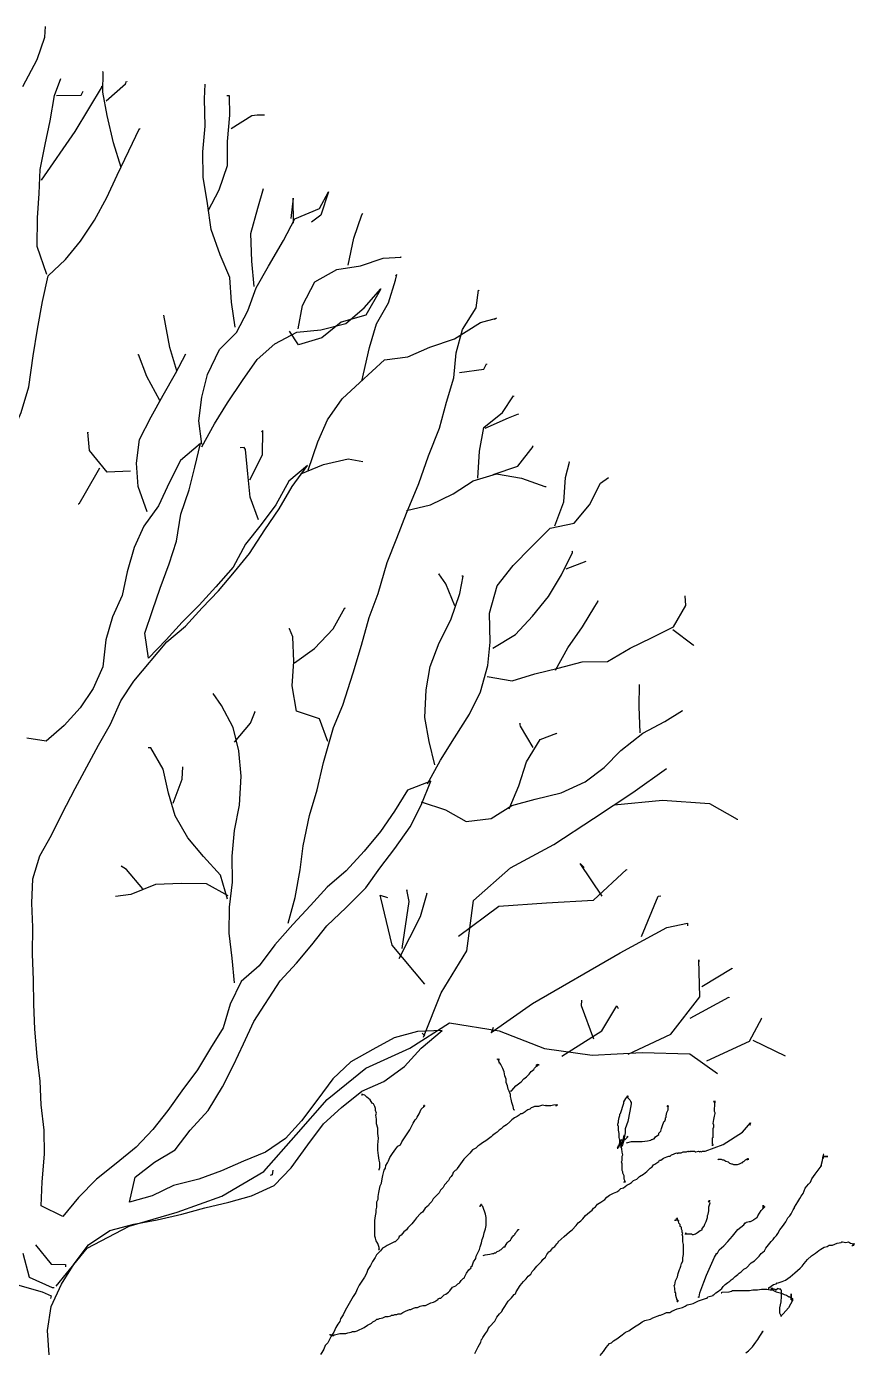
# Model space of a CAD drawing. Header units: millimetres. Extents: x -10794 to 121495, y 177957 to 264658.
# Drawn here: x 75243 to 78072, y 250568 to 255097 of the extents above; entities that cross this region are included whole.
import ezdxf

# ---------------------------------------------------------------- set-up
doc = ezdxf.new("R2010")
doc.units = ezdxf.units.MM

# ---------------------------------------------------------------- blocks, each defined once
blk = doc.blocks.new('A$C2D7C54A7')
for points in [[(2595.8, 8014.8), (2645, 8107), (2671.4, 8183), (2673.2, 8219.6)], [(2870, 8064.2), (2867.6, 8066.5)], [(2931.6, 7737.6), (2905.2, 7821.9), (2883.4, 7915.5), (2868.6, 7995.5), (2870, 8064.2)], [(2677.6, 7372.3), (2644.3, 7468.1), (2645.3, 7566.6), (2651.1, 7649.1), (2654.5, 7731.6), (2671.7, 7816.5), (2689, 7896.9), (2703.8, 7984.1), (2726, 8041.7)], [(2659.6, 7695), (2774.2, 7861.4), (2868.3, 8016.1), (2863.8, 8013.8)], [(2880.4, 7965.9), (2946.1, 8024), (2950.5, 8033.2)], [(2950.5, 8033.2), (2950.6, 8030.9)], [(3321.3, 7193.1), (3308.7, 7277.7), (3303, 7362.3), (3269.9, 7439.8), (3239, 7526.4), (3226.3, 7615.5), (3211.4, 7704.6), (3210.2, 7791.7), (3218.2, 7878.8), (3217, 7972.7), (3218.6, 8023.1)], [(2710.7, 7984.2), (2795.4, 7985.4), (2802.1, 7999.2)], [(3229, 7590.4), (3266.9, 7661.9), (3295.6, 7744.7), (3294.5, 7827.1), (3302.5, 7916.5), (3301.6, 7983)], [(3301.6, 7983), (3292.4, 7982.8)], [(3307.7, 7870.8), (3378.1, 7915.3), (3396.3, 7917.8)], [(3396.3, 7917.8), (3421.5, 7918.1)], [(2500.7, 6733.3), (2552.3, 6814.2), (2590, 6901.7), (2616.3, 6989.1), (2631, 7094.6), (2645.8, 7186.4), (2662.8, 7280.5), (2682.3, 7367.8), (2741.1, 7423.6), (2792.9, 7486.1), (2840.1, 7557.7), (2882.5, 7636.1), (2918.2, 7712.2), (2958.3, 7795.2), (2993.9, 7871.2), (2996.2, 7869)], [(3207.5, 6793.1), (3197.3, 6873.1), (3207.7, 6953.4), (3227.2, 7031.6), (3267.3, 7116.8), (3326.1, 7174.9), (3364, 7248.7), (3392.8, 7326.9), (3435.3, 7400.7), (3486.8, 7488.5), (3524.8, 7562.2), (3609, 7597.7), (3640.3, 7655.4)], [(3385.8, 7331.4), (3377.8, 7418.3), (3374.3, 7512.2), (3398.3, 7599.5), (3418, 7666.2)], [(3640.3, 7655.4), (3613.9, 7574.9), (3582.1, 7551.6)], [(3520.4, 7548.4), (3519.2, 7633.2), (3511, 7564.4)], [(3707.8, 7404.4), (3727.2, 7496.2), (3753.6, 7576.7), (3755.8, 7581.4)], [(3755.8, 7581.4), (3753.6, 7576.7)], [(3536.6, 7186.8), (3551.6, 7267.2), (3594, 7347.9), (3669, 7390.1), (3749, 7402.6), (3826.5, 7428.9), (3888.3, 7432)], [(3888.3, 7432), (3886, 7431.9)], [(3754.3, 7008.8), (3780.2, 7123.7), (3804.3, 7204.1), (3844.6, 7275.7), (3868.8, 7353.8), (3873.1, 7372.2)], [(3873.1, 7372.2), (3868.6, 7367.6)], [(3207.6, 6784), (3250.1, 6862.4), (3294.9, 6934), (3346.6, 7010.2), (3396, 7081.9), (3457.2, 7135.4), (3532.2, 7175.3), (3614.5, 7183.3), (3699, 7205), (3762.4, 7258.5), (3818.8, 7323.4), (3816.6, 7318.8)], [(3501.8, 5157.3), (3525.9, 5244.7), (3542.9, 5338.8), (3553.3, 5421.4), (3574.8, 5524.7), (3601.1, 5612.1), (3622.8, 5706.3), (3657.8, 5825.8), (3688.9, 5901.8), (3724, 6012.2), (3752.5, 6106.5), (3778.8, 6200.7), (3809.7, 6283.6), (3840.4, 6389.3), (3873.6, 6472.2), (3906.8, 6557.4), (3949, 6658.7), (3982.1, 6753.1), (4019.8, 6847.5), (4043.8, 6937.1), (4067.9, 7019.9), (4075.9, 7104.7), (4097.7, 7185.1), (4144.8, 7259.1), (4153.2, 7318.7)], [(3816.6, 7318.8), (3767.3, 7233.4), (3682.9, 7209.4), (3617.2, 7155.8), (3537.4, 7131.9), (3506.9, 7179.6)], [(4153.2, 7318.7), (4155.5, 7316.4)], [(3121.7, 7043.9), (3097.8, 7123.7), (3078, 7233.4)], [(3570.5, 6704.1), (3603.6, 6800.7), (3636.9, 6876.7), (3686.4, 6948.4), (3747.5, 7004.1), (3831.2, 7080.8), (3911.2, 7091), (3986.3, 7124.1), (4070.7, 7152.7), (4159.2, 7208.9), (4214, 7223.3)], [(4214, 7223.3), (4207.2, 7218.7)], [(3020.5, 6561.6), (2989.6, 6648.2), (2983.9, 6728.3), (2994.3, 6808.6), (3034.5, 6887), (3074.7, 6960.8), (3117.3, 7034.7), (3153, 7101.6)], [(3063.5, 6942.3), (3018.9, 7024.2), (2990.4, 7099.4), (2988.2, 7097.1)], [(4088.2, 7038.4), (4170.5, 7048.7), (4179.5, 7067.1)], [(4179.5, 7067.1), (4179.5, 7064.9)], [(4150.3, 6677.4), (4155.9, 6769.1), (4170.9, 6849.5), (4234.3, 6900.7), (4272.5, 6958.5)], [(4272.5, 6958.5), (4272.5, 6956.2)], [(4175.5, 6847.2), (4255.2, 6882.6), (4289.4, 6896.8)], [(4289.4, 6896.8), (4287.1, 6894.5)], [(3371.7, 6671.6), (3414.1, 6756.9), (3415.3, 6839.4), (3410.8, 6834.8)], [(2685.6, 3683), (2679.9, 3765.4), (2692.5, 3848), (2728.2, 3924.1), (2770.7, 3993.3), (2820.3, 4058.1), (2892.9, 4107.2), (2975.1, 4128.9), (3055, 4143.7), (3139.5, 4163.1), (3217.1, 4184.8), (3299.3, 4204.2), (3376.8, 4225.8), (3454.2, 4261.2), (3513, 4321.6), (3569.2, 4400.2), (3623.2, 4471.9), (3684.3, 4527.7), (3754.5, 4583.6), (3829.6, 4616.6), (3900, 4667.9), (3956.4, 4730.5), (4028.9, 4791), (3944.2, 4787.6), (3864.3, 4765.9), (3791.5, 4726), (3716.5, 4683.8), (3655.5, 4625.8), (3603.7, 4556.4), (3547.5, 4482.3), (3493.3, 4422.1), (3425.2, 4375.3), (3350.1, 4344.6), (3274.9, 4311.5), (3197.4, 4283), (3110.7, 4261.2), (3037.9, 4225.9), (2960.3, 4204.3), (2979.8, 4289.3), (3045.5, 4340.5), (3116, 4382.7), (3167.7, 4449.8), (3228.7, 4517), (3278, 4597.8), (3315.9, 4671.6), (3349.3, 4745.3), (3384.9, 4821.4), (3474.7, 4960), (3531.1, 5020.3), (3583, 5082.8), (3634.8, 5147.6), (3700.4, 5210.3), (3768.2, 5277.7), (3815.4, 5344.7), (3867.1, 5411.8), (3918.8, 5485.8), (3956.8, 5559.6), (3990, 5642.4), (3910.3, 5611.6), (3865.4, 5540), (3818.3, 5470.7), (3761.9, 5403.5), (3701, 5336.3), (3635.3, 5280.5), (3578.9, 5217.9), (3517.9, 5152.9), (3457, 5083.4), (3403, 5011.7), (3341.9, 4958.2), (3304, 4879.9), (3279.9, 4799.4), (3237.3, 4730.1), (3192.5, 4656.2), (3138.5, 4584.5), (3091.3, 4517.5), (3039.4, 4452.7), (2983, 4392.4), (2915, 4336.5), (2847, 4282.9), (2786, 4220.3), (2731.9, 4155.4), (2658.2, 4191.1), (2661.7, 4273.6), (2669.6, 4367.6), (2668.5, 4450), (2658.2, 4536.9), (2654.8, 4617), (2644.5, 4701.6), (2636.4, 4795.4), (2633, 4880.1), (2631.9, 4962.5), (2628.4, 5051.8), (2629.5, 5143.4), (2626.1, 5225.8), (2629.6, 5308.3), (2653.7, 5386.5), (2694, 5458), (2729.6, 5531.8), (2774.3, 5617.1), (2854.8, 5764.7), (2895.1, 5836.3), (2930.6, 5916.9), (2975.5, 5983.9), (3088.3, 6118.2), (3151.7, 6171.7), (3208.1, 6234.3), (3264.6, 6292.3), (3318.7, 6357.2), (3370.5, 6419.7), (3422.1, 6500.6), (3471.5, 6572.2), (3516.3, 6648.4), (3568, 6720.1), (3504.6, 6666.5), (3459.9, 6585.8), (3410.4, 6518.7), (3356.3, 6451.6), (3313.9, 6373.2), (3255.2, 6306), (3198.8, 6243.4), (3140, 6185.3), (3085.9, 6125.1), (3024.9, 6062.4), (3012.3, 6147), (3038.7, 6225.2), (3065.2, 6301.1), (3096.2, 6384), (3120.3, 6462.2), (3135.1, 6554), (3163.8, 6636.8), (3183.4, 6714.9), (3202.9, 6795.3), (3135, 6737.2), (3097, 6663.4), (3059.2, 6582.7), (3009.7, 6513.4), (2976.3, 6439.6), (2952.2, 6356.9), (2935, 6276.5), (2901.6, 6202.8), (2879.8, 6124.6), (2869.5, 6032.9), (2836.2, 5959.1), (2791.3, 5892.1), (2737.1, 5831.9), (2676, 5778.4), (2609.4, 5788.9)], [(2817.6, 6833.7), (2817.7, 6831.4)], [(2963.7, 6700.6), (2883.6, 6697.2), (2823, 6772), (2817.6, 6833.7)], [(3351.9, 6781.3), (3338.2, 6781.1)], [(3401, 6534.6), (3372.5, 6612.1), (3364.6, 6692.2), (3356.6, 6774.5), (3351.9, 6781.3)], [(4202.8, 6689.6), (4287.2, 6718.2), (4338.9, 6785.3), (4336.6, 6785.3)], [(2858.2, 6710.6), (2809, 6625.2), (2786.6, 6588.3)], [(3545.5, 6692.3), (3623, 6723.1), (3707.4, 6742.5), (3757.9, 6734)], [(4413.5, 6513.8), (4444.5, 6596.6), (4450.3, 6679.1), (4463.3, 6732)], [(4463.3, 6732), (4461, 6732)], [(3906.7, 6566.5), (3988.9, 6586), (4066.3, 6623.6), (4134.4, 6668.1), (4214.2, 6692), (4299.2, 6677.1), (4379.7, 6648.4), (4384.3, 6648.5)], [(3978.7, 5633.1), (4023.4, 5713.9), (4070.5, 5790.1), (4122.1, 5870.9), (4160, 5947), (4184, 6036.6), (4192.1, 6116.9), (4190.8, 6215.4), (4217, 6309.6), (4271.1, 6379), (4332.1, 6441.7), (4397.6, 6506.7), (4479.8, 6523.8), (4531.7, 6586.3), (4569.6, 6660.1), (4596.9, 6678.8)], [(2786.6, 6588.3), (2784.3, 6588.2)], [(4201.5, 6096.4), (4278.8, 6143.3), (4337.5, 6205.9), (4391.6, 6273), (4436.4, 6346.9), (4474.3, 6423), (4474.2, 6427.5)], [(4452.1, 6367.7), (4520.5, 6393.8)], [(4474.2, 6427.5), (4472, 6425.2)], [(4003, 5697.6), (3983.7, 5777.5), (3968.8, 5859.7), (3974.4, 5953.7), (3987.1, 6034), (4018.1, 6114.6), (4058.3, 6193), (4089.1, 6282.7), (4099.8, 6342.4)], [(4017.2, 6350.5), (4019.5, 6350.5)], [(4071.4, 6241.3), (4040.6, 6316.4), (4017.2, 6350.5)], [(4099.8, 6342.4), (4095.2, 6342.3)], [(4182.2, 6000), (4267.2, 5985.1), (4344.7, 6009), (4424.6, 6028.4), (4506.8, 6050.1), (4593.8, 6051.3), (4671, 6095.8), (4743.8, 6131.1), (4818.9, 6168.8), (4861.4, 6242.6), (4858.7, 6274.6)], [(4415.5, 6021.4), (4458, 6097.5), (4507.5, 6169.2), (4550, 6238.5), (4561.2, 6256.9)], [(4561.2, 6256.9), (4559, 6256.9)], [(3524.3, 6046.2), (3592.4, 6095.2), (3655.6, 6162.4), (3695.9, 6234)], [(3695.9, 6234), (3695.9, 6231.7)], [(3506.8, 6162.7), (3504.5, 6162.7)], [(3637.8, 5777.5), (3609.3, 5854.9), (3531.1, 5881.4), (3516.2, 5968.2), (3522, 6050.7), (3518.6, 6135.4), (3506.8, 6162.7)], [(4816.8, 6159.6), (4886.1, 6107.8)], [(4886.1, 6107.8), (4888.5, 6105.6)], [(3319, 4953.3), (3311, 5038), (3300.8, 5122.6), (3301.9, 5211.9), (3312.2, 5296.8), (3311, 5386.1), (3319, 5473.2), (3336.1, 5560.5), (3341.7, 5659), (3333.7, 5745.9), (3314.3, 5825.8), (3274.4, 5900.9), (3246.3, 5941.7)], [(4704.6, 5807.7), (4701.2, 5897), (4702.4, 5972.6)], [(3319.5, 5775.5), (3373.6, 5840.3), (3389.1, 5879.5)], [(3389.1, 5879.5), (3386.9, 5877.2)], [(3956.6, 5571), (4039.4, 5544.6), (4111, 5504.4), (4195.6, 5514.6), (4266, 5559.1), (4345.8, 5580.8), (4434.8, 5602.6), (4516.8, 5640.3), (4582.6, 5689.3), (4639, 5747.3), (4713.8, 5805.5), (4788.9, 5845.5), (4850.2, 5882.9)], [(4850.2, 5882.9), (4847.9, 5880.6)], [(4257, 5547.5), (4290.3, 5625.8), (4316.6, 5708.6), (4363.7, 5784.8), (4420.7, 5806.2)], [(4294.3, 5838.9), (4296.6, 5838.9)], [(4338.9, 5757), (4296.7, 5829.7), (4294.3, 5838.9)], [(4420.7, 5806.2), (4418.4, 5803.9)], [(3031.2, 5755.6), (3024.4, 5755.5)], [(3294.6, 5239.3), (3270.6, 5321.4), (3212.5, 5384.8), (3159, 5448.2), (3116.8, 5523.2), (3092.9, 5600.7), (3075.7, 5682.9), (3033.5, 5755.7), (3031.2, 5755.6)], [(3109.3, 5566.6), (3140.3, 5649.4), (3142, 5690.7)], [(3965, 4767.3), (4024.9, 4919.2), (4112.3, 5062.4), (4135.2, 5234.4), (4261.9, 5346.1), (4409.7, 5425.9), (4545.9, 5514.7), (4679.9, 5603.5), (4795.6, 5685.2)], [(4616.3, 5561.5), (4781, 5577.4), (4941.5, 5565.8), (5036.1, 5512.1)], [(5036.1, 5512.1), (5036.1, 5509.8)], [(2931.3, 5351.2), (2933.6, 5351.3)], [(3005.6, 5274.4), (2949.8, 5340), (2931.3, 5351.2)], [(4499.9, 5360.7), (4513.8, 5347.1)], [(4574.7, 5249.5), (4499.9, 5360.7)], [(4084.1, 5112.4), (4222.4, 5215), (4384.9, 5226.3), (4545.1, 5235.3), (4658.2, 5339.9)], [(4658.2, 5339.9), (4658.2, 5337.6)], [(3296.8, 5250.8), (3222.9, 5291), (3138.2, 5292.2), (3048.9, 5288.7), (2964.6, 5255.5), (2912.1, 5247.9)], [(3881.3, 5036.4), (3955, 5179.4), (3976.8, 5259.8)], [(3892.3, 5070.9), (3915.4, 5231.5), (3908, 5270.4)], [(3908, 5270.4), (3908, 5268.1)], [(3976.8, 5259.8), (3974.5, 5257.5)], [(3816.6, 5253.1), (3841.9, 5244.3)], [(3969.5, 4948.3), (3857.8, 5081.9), (3819, 5244), (3816.6, 5253.1)], [(4709.3, 5111.6), (4767, 5249.7)], [(4767, 5249.7), (4776.2, 5249.9)], [(4196.1, 4784.1), (4336.8, 4882.2), (4636.8, 5055.6), (4795.9, 5142.5), (4866.7, 5157.2)], [(4866.7, 5157.2), (4866.9, 5148)], [(4664.3, 4710.2), (4810, 4778.5), (4909, 4905.8), (4905.1, 5031.7)], [(4905.1, 5031.7), (4905.2, 5024.9)], [(4915.4, 4940.3), (5019.9, 5003.5)], [(5019.9, 5003.5), (5017.7, 5001.2)], [(4504.1, 4875.2), (4506.1, 4893.6)], [(4875.7, 4832.1), (5007.5, 4904.8)], [(5007.5, 4904.8), (5007.5, 4902.5)], [(4437.7, 4702.6), (4573.9, 4789.1), (4625.5, 4874.6)], [(4546.8, 4761.3), (4504.1, 4875.2)], [(4625.5, 4874.6), (4630.2, 4865.5)], [(2709.9, 3917), (2815.8, 4046.6), (2959.1, 4121.8), (3123.4, 4169.8), (3276.1, 4224.5), (3419.2, 4308.9), (3529.8, 4434), (3635.8, 4554.5), (3767.2, 4661.6), (3917.5, 4730), (4053.7, 4816.6), (4223.5, 4789), (4377.8, 4729.3), (4540.7, 4706.2), (4712.3, 4715.4), (4875, 4710.7), (4969.8, 4643.3)], [(4932.6, 4686.3), (5078.2, 4754.6), (5120.7, 4833.1)], [(5120.7, 4833.1), (5118.4, 4830.7)], [(3960.3, 4781), (3969.6, 4771.9)], [(4202.8, 4800.2), (4196.2, 4781.8)], [(5089.6, 4757.1), (5200.3, 4703.6)], [(4275.6, 4519.3), (4273.3, 4519.3), (4275.6, 4519.3), (4273.3, 4519.3), (4271, 4530.8), (4266.3, 4544.5), (4264, 4555.9), (4261.6, 4565.1), (4261.6, 4572), (4257, 4583.4), (4254.6, 4590.3), (4252.3, 4601.7), (4247.7, 4613.1), (4247.6, 4624.6), (4243, 4636), (4240.6, 4649.8), (4236, 4661.2), (4229, 4674.9), (4226.7, 4677.2), (4224.4, 4681.8), (4222.1, 4679.5), (4224.4, 4679.5), (4222.1, 4684.1), (4222.1, 4690.9), (4219.8, 4690.9), (4219.8, 4693.2), (4222.1, 4690.9), (4219.8, 4693.2), (4219.8, 4690.9), (4219.8, 4693.2), (4219.8, 4690.9), (4219.8, 4693.2), (4219.8, 4690.9), (4219.8, 4693.2), (4222.1, 4690.9), (4219.8, 4693.2), (4219.8, 4690.9), (4219.8, 4693.2), (4219.8, 4690.9), (4219.8, 4693.2), (4222.1, 4690.9), (4219.8, 4693.2), (4219.8, 4690.9), (4219.8, 4693.2), (4219.8, 4690.9), (4217.5, 4690.9), (4224.4, 4690.9), (4217.5, 4690.9), (4219.8, 4690.9), (4217.5, 4690.9), (4219.8, 4690.9), (4217.5, 4690.9), (4217.5, 4693.2), (4219.8, 4690.9), (4219.8, 4693.2), (4217.5, 4690.9), (4219.8, 4690.9), (4217.5, 4690.9), (4222.1, 4690.9), (4219.8, 4690.9), (4219.8, 4693.2), (4222.1, 4690.9), (4219.8, 4693.2), (4219.8, 4690.9), (4222.1, 4693.2), (4219.8, 4690.9), (4219.8, 4693.2), (4222.1, 4690.9), (4219.8, 4693.2), (4219.8, 4690.9), (4222.1, 4693.2), (4219.8, 4690.9), (4217.5, 4690.9), (4219.8, 4690.9), (4219.8, 4693.2), (4219.8, 4690.9), (4219.8, 4693.2), (4217.5, 4690.9), (4219.8, 4690.9), (4217.5, 4693.2), (4217.5, 4690.9), (4219.8, 4690.9), (4217.5, 4690.9), (4219.8, 4690.9), (4217.5, 4690.9)], [(4261.6, 4583.4), (4263.8, 4583.4), (4261.6, 4583.4), (4263.8, 4583.4), (4266.1, 4585.7), (4279.8, 4601.9), (4298.1, 4615.7), (4307.2, 4624.9), (4316.3, 4631.8), (4325.4, 4641), (4332.3, 4650.2), (4341.4, 4657.2), (4343.7, 4661.7), (4350.5, 4668.7), (4352.8, 4668.7), (4350.5, 4668.7), (4352.8, 4668.7), (4350.5, 4668.7), (4352.8, 4668.7), (4350.5, 4668.7), (4352.8, 4671), (4355.1, 4671), (4352.8, 4671), (4352.8, 4673.3), (4355.1, 4673.3), (4352.8, 4673.3), (4352.8, 4675.5), (4352.8, 4673.3), (4355.1, 4673.3), (4352.8, 4675.5), (4352.8, 4673.3), (4350.5, 4670.9), (4359.6, 4673.3), (4352.8, 4673.3)], [(4352.8, 4673.3), (4350.5, 4670.9), (4348.2, 4670.9)], [(4417.6, 4533.8), (4419.9, 4533.8), (4417.6, 4533.8), (4419.9, 4533.8), (4415.3, 4533.8), (4419.9, 4533.8), (4417.6, 4533.8), (4419.9, 4533.8), (4417.6, 4533.8), (4419.9, 4533.8), (4417.6, 4533.8), (4419.9, 4533.8), (4417.6, 4533.8), (4419.9, 4533.8), (4417.6, 4533.8), (4417.6, 4536.1), (4417.6, 4533.8), (4419.9, 4533.8), (4415.3, 4533.8), (4419.9, 4533.8), (4417.6, 4533.8), (4419.9, 4533.8), (4417.6, 4533.8), (4419.9, 4536.1), (4419.9, 4533.8), (4419.9, 4536.1), (4419.9, 4533.8), (4419.9, 4536.1), (4417.6, 4533.8), (4419.9, 4533.8), (4419.9, 4536.1), (4419.9, 4533.8), (4419.9, 4536.1), (4419.9, 4533.8), (4422.2, 4536.1), (4419.9, 4536.1), (4419.9, 4533.8), (4419.9, 4536.1), (4408.4, 4536), (4399.3, 4533.7), (4385.5, 4533.6), (4383.2, 4535.9), (4381, 4533.6), (4371.8, 4535.9), (4358.1, 4531.2), (4344.3, 4531.1), (4339.7, 4528.8), (4332.9, 4526.5), (4328.3, 4521.9), (4321.5, 4519.6), (4314.6, 4515), (4312.3, 4512.6), (4305.5, 4508), (4300.9, 4505.7), (4296.3, 4505.7), (4291.8, 4501.1), (4284.9, 4496.5), (4275.8, 4491.8), (4266.6, 4484.9), (4259.8, 4478), (4248.4, 4468.8), (4237, 4461.9), (4230.1, 4455), (4223.3, 4450.3), (4216.4, 4443.4), (4209.6, 4438.8), (4200.4, 4431.9), (4195.9, 4427.3), (4177.6, 4413.4), (4166.2, 4406.5), (4157.1, 4399.6), (4150.2, 4395), (4143.4, 4388.1), (4131.9, 4383.4), (4122.8, 4371.9), (4102.3, 4351.2), (4079.6, 4319), (4077.3, 4314.4), (4072.7, 4312.1), (4065.9, 4305.2), (4063.6, 4298.3), (4059.1, 4291.4), (4054.5, 4286.8), (4050, 4277.6), (4036.3, 4263.8), (4031.8, 4254.6), (4022.6, 4245.4), (4018.1, 4236.2), (3997.6, 4215.5), (3993.1, 4206.3), (3983.9, 4197.1), (3981.7, 4192.5), (3970.3, 4183.3), (3961.2, 4169.5), (3954.3, 4164.9), (3940.6, 4151), (3933.8, 4141.8), (3924.7, 4130.3), (3911, 4116.5), (3906.5, 4109.6), (3897.3, 4102.7), (3888.2, 4091.2), (3881.4, 4086.6), (3879.1, 4079.7), (3867.7, 4068.2), (3865.4, 4068.2), (3860.9, 4065.9), (3854, 4063.5), (3840.3, 4056.6), (3833.4, 4052), (3824.3, 4047.3), (3817.5, 4038.1), (3803.8, 4024.3), (3799.2, 4015.1), (3790.1, 4001.3), (3783.3, 3987.6), (3774.2, 3973.8), (3769.7, 3960), (3762.9, 3948.5), (3744.7, 3920.9), (3737.9, 3907.1), (3733.4, 3895.7), (3724.3, 3881.9), (3697, 3833.6), (3690.2, 3819.8), (3681.1, 3806), (3678.9, 3796.9), (3672.1, 3787.7), (3665.2, 3776.2), (3658.4, 3760.1), (3649.3, 3746.3), (3638, 3723.3), (3628.9, 3714.1), (3624.4, 3702.6), (3617.5, 3691.1), (3613, 3684.2)], [(3755.2, 4571.7), (3755.2, 4569.4), (3752.9, 4569.4)], [(3813.8, 4313.1), (3813.8, 4315.4), (3816, 4322.3), (3816, 4338.3), (3813.6, 4347.5), (3811.2, 4363.5), (3808.9, 4381.8), (3808.8, 4400.1), (3810.9, 4423.1), (3808.6, 4439.1), (3808.5, 4457.4), (3803.8, 4471.2), (3803.8, 4487.2), (3801.4, 4500.9), (3803.7, 4507.8), (3801.3, 4517), (3801.3, 4523.8), (3799, 4530.7), (3794.3, 4539.9), (3789.7, 4542.1), (3782.8, 4553.5), (3771.3, 4562.7), (3764.4, 4569.5), (3755.2, 4571.7), (3755.2, 4574), (3755.2, 4569.4), (3755.2, 4571.7), (3755.2, 4569.4), (3755.2, 4571.7), (3755.2, 4569.4), (3755.2, 4571.7), (3755.2, 4569.4), (3755.2, 4571.7), (3755.2, 4569.4), (3755.2, 4571.7)], [(3812.8, 4042.7), (3812.8, 4045), (3810.6, 4042.7), (3812.8, 4042.7), (3812.8, 4045), (3810.6, 4042.7), (3812.8, 4042.7), (3812.8, 4045), (3812.8, 4042.7), (3812.8, 4045), (3812.8, 4042.7), (3812.8, 4045), (3812.8, 4042.7), (3812.8, 4045), (3812.8, 4042.7), (3812.8, 4049.6), (3808.2, 4063.3), (3803.5, 4072.4), (3801.2, 4081.6), (3798.9, 4088.5), (3798.6, 4141.2), (3800.8, 4157.2), (3803.1, 4168.7), (3803, 4177.9), (3805.3, 4187), (3805.2, 4205.4), (3809.7, 4214.5), (3809.7, 4223.7), (3811.9, 4237.5), (3816.3, 4260.4), (3820.9, 4269.6), (3823.1, 4283.4), (3825.3, 4294.8), (3829.8, 4313.2), (3834.4, 4320.1), (3836.6, 4329.3), (3841.2, 4338.4), (3845.7, 4345.3), (3850.2, 4356.8), (3859.3, 4370.6), (3870.7, 4386.7), (3877.5, 4395.9), (3886.7, 4400.5), (3891.2, 4409.7), (3918.5, 4451.1), (3929.8, 4474.1), (3936.7, 4485.6), (3941.2, 4490.2), (3943.5, 4494.8), (3950.3, 4506.3), (3957.1, 4522.3), (3968.5, 4531.6), (3968.5, 4533.8), (3966.2, 4533.8), (3968.5, 4533.8), (3966.2, 4533.8), (3968.5, 4533.8), (3966.2, 4531.5), (3968.5, 4533.8), (3966.2, 4533.8), (3968.5, 4533.8), (3968.5, 4531.6), (3968.5, 4533.8), (3968.5, 4531.6), (3968.5, 4533.8), (3968.5, 4531.6), (3966.2, 4533.8), (3968.5, 4533.8), (3966.2, 4533.8), (3968.5, 4533.8), (3966.2, 4531.5), (3966.2, 4533.8), (3968.5, 4533.8), (3966.2, 4533.8), (3968.5, 4533.8), (3966.2, 4533.8), (3968.5, 4531.6), (3966.2, 4531.5), (3968.5, 4533.8), (3966.2, 4531.5), (3968.5, 4533.8), (3966.2, 4533.8), (3966.2, 4531.5), (3968.5, 4533.8), (3966.2, 4533.8), (3968.5, 4533.8), (3966.2, 4531.5), (3968.5, 4531.6), (3968.5, 4533.8), (3966.2, 4531.5), (3968.5, 4531.6), (3968.5, 4533.8), (3968.5, 4531.6), (3966.2, 4533.8), (3968.5, 4533.8), (3966.2, 4531.5), (3968.5, 4533.8), (3968.5, 4531.6), (3968.5, 4533.8), (3968.5, 4531.6), (3966.2, 4531.5), (3968.5, 4533.8), (3968.5, 4531.6), (3966.2, 4531.5), (3968.5, 4533.8), (3968.5, 4531.6), (3968.5, 4533.8), (3968.5, 4531.6), (3966.2, 4531.5), (3968.5, 4533.8), (3968.5, 4531.6), (3963.9, 4531.5), (3966.2, 4531.5), (3966.2, 4533.8), (3968.5, 4533.8), (3966.2, 4531.5), (3966.2, 4533.8), (3968.5, 4533.8), (3966.2, 4533.8), (3968.5, 4531.6), (3966.2, 4531.5), (3968.5, 4533.8), (3968.5, 4531.6), (3966.2, 4531.5), (3966.2, 4533.8), (3968.5, 4531.6), (3966.2, 4531.5), (3968.5, 4531.6), (3966.2, 4531.5), (3968.5, 4533.8), (3968.5, 4531.6), (3968.5, 4533.8), (3966.2, 4531.5), (3968.5, 4531.6), (3966.2, 4531.5), (3968.5, 4533.8), (3968.5, 4531.6), (3966.2, 4533.8), (3968.5, 4531.6), (3966.2, 4531.5), (3968.5, 4531.6), (3966.2, 4531.5), (3968.5, 4531.6), (3966.2, 4531.5), (3968.5, 4531.6), (3966.2, 4531.5), (3966.2, 4533.8), (3968.5, 4531.6), (3966.2, 4531.5), (3968.5, 4531.6), (3966.2, 4533.8), (3966.2, 4531.5), (3968.5, 4531.6), (3966.2, 4531.5), (3968.5, 4531.6), (3968.5, 4533.8), (3966.2, 4533.8), (3968.5, 4531.6), (3966.2, 4531.5), (3968.5, 4533.8), (3966.2, 4533.8), (3966.2, 4531.5)], [(3966.2, 4531.5), (3968.5, 4531.6), (3963.9, 4531.5)], [(4662.7, 4562.5), (4660.4, 4562.5), (4662.7, 4562.5), (4662.6, 4564.8), (4660.4, 4562.5), (4662.6, 4564.8), (4660.4, 4562.5), (4662.7, 4562.5), (4662.6, 4564.8), (4660.4, 4562.5), (4662.6, 4564.8), (4660.4, 4564.8), (4662.7, 4560.2), (4669.6, 4553.4), (4671.9, 4548.8), (4671.9, 4546.5), (4674.2, 4546.5), (4674.2, 4539.7), (4669.8, 4514.4), (4663.1, 4480), (4654, 4454.8), (4654.1, 4441), (4651.9, 4429.6), (4649.6, 4415.8), (4645.1, 4399.7), (4640.6, 4392.8), (4640.6, 4390.6), (4638.3, 4392.8), (4640.6, 4395.1), (4645.1, 4408.9), (4649.6, 4427.3), (4651.8, 4434.1), (4654.1, 4434.2), (4649.6, 4429.6), (4649.6, 4427.3), (4649.6, 4429.6), (4649.6, 4427.3), (4647.3, 4422.7), (4645.1, 4413.5), (4638.2, 4404.3), (4633.7, 4397.4), (4631.4, 4390.5), (4629.2, 4388.2), (4629.1, 4390.5), (4626.9, 4388.2), (4629.2, 4388.2), (4626.9, 4388.2), (4629.2, 4388.2), (4629.1, 4390.5), (4631.4, 4397.4), (4633.7, 4399.7), (4635.9, 4406.6), (4635.9, 4408.9), (4635.9, 4406.6), (4635.9, 4408.9), (4635.9, 4406.6), (4635.9, 4408.9), (4638.2, 4411.2), (4638.2, 4413.5), (4642.8, 4418.1), (4640.5, 4415.8), (4642.8, 4418.1), (4640.5, 4415.8), (4640.5, 4418), (4640.5, 4415.8), (4642.8, 4418.1), (4640.5, 4415.8), (4640.5, 4418), (4640.5, 4415.8), (4640.5, 4418), (4640.5, 4415.8), (4640.5, 4418), (4640.5, 4415.8), (4640.5, 4418), (4640.5, 4415.8), (4640.5, 4418), (4642.8, 4415.8), (4645.1, 4415.8), (4647.4, 4413.5), (4645.1, 4413.5), (4647.4, 4413.5), (4647.4, 4415.8), (4649.6, 4415.8), (4654.2, 4418.1), (4661.1, 4425), (4658.8, 4425), (4661.1, 4425), (4663.3, 4427.3), (4661, 4427.3), (4663.3, 4427.3), (4661, 4427.3), (4663.3, 4427.3), (4663.3, 4429.6), (4661, 4427.3)], [(4650.4, 4273.7), (4650.4, 4271.4), (4650.4, 4273.7), (4650.4, 4271.4), (4650.4, 4273.7), (4652.6, 4273.8), (4650.4, 4273.7), (4652.6, 4276), (4650.4, 4273.7), (4652.6, 4273.8), (4650.4, 4273.7), (4652.6, 4273.8), (4650.4, 4273.7), (4654.9, 4273.8), (4652.6, 4273.8), (4652.6, 4276), (4654.9, 4273.8), (4652.6, 4276), (4652.6, 4278.3), (4650.3, 4282.9), (4650.3, 4294.4), (4645.6, 4303.5), (4645.6, 4308.1), (4643.3, 4312.7), (4643.2, 4335.6), (4640.8, 4342.4), (4643.1, 4347), (4643, 4360.8), (4645.3, 4365.4), (4643, 4374.5), (4642.9, 4386), (4640.6, 4392.8), (4640.6, 4397.4), (4635.9, 4411.2), (4635.9, 4415.7), (4633.6, 4424.9), (4633.5, 4438.6), (4631.1, 4450.1), (4631.1, 4463.8), (4628.8, 4466.1), (4628.7, 4470.7), (4631, 4477.6), (4631, 4482.2), (4633.2, 4493.6), (4635.5, 4500.5), (4635.5, 4505.1), (4637.7, 4507.4), (4649, 4541.8), (4649, 4546.4), (4655.8, 4557.9), (4662.6, 4567.1), (4662.6, 4564.8), (4662.6, 4567.1), (4662.6, 4564.8), (4660.4, 4564.8), (4662.6, 4564.8), (4660.4, 4564.8), (4662.6, 4564.8), (4660.4, 4564.8), (4662.6, 4564.8), (4662.6, 4567.1), (4660.4, 4564.8), (4662.6, 4567.1), (4662.7, 4562.5), (4662.6, 4564.8), (4660.4, 4564.8), (4662.6, 4564.8), (4660.4, 4562.5)], [(4658.9, 4406.7), (4674.9, 4411.3), (4711.5, 4411.5), (4729.9, 4413.9), (4741.3, 4416.3), (4743.6, 4418.6), (4745.9, 4418.6), (4750.4, 4420.9), (4752.7, 4420.9), (4757.3, 4427.8), (4768.7, 4434.7), (4768.7, 4439.3), (4775.5, 4446.2), (4777.8, 4455.4), (4782.3, 4469.2), (4786.8, 4480.6), (4789.1, 4480.7), (4791.4, 4487.5), (4791.3, 4492.1), (4793.6, 4494.4), (4793.6, 4499), (4795.8, 4510.5), (4800.4, 4519.7), (4800.3, 4533.4), (4798, 4533.4), (4800.3, 4533.4), (4800.3, 4531.1), (4800.3, 4533.4), (4800.3, 4531.1), (4800.3, 4533.4), (4798, 4531.1), (4800.3, 4533.4), (4800.3, 4531.1), (4800.3, 4533.4), (4800.3, 4531.1), (4800.3, 4533.4), (4798, 4531.1), (4800.3, 4531.1), (4798, 4531.1), (4800.3, 4533.4), (4798, 4531.1), (4798, 4533.4), (4798, 4531.1), (4800.3, 4533.4), (4800.3, 4531.1), (4798, 4531.1)], [(4660.4, 4562.5), (4662.7, 4562.5)], [(4798, 4531.1), (4798, 4533.4), (4795.7, 4531.1)], [(4952.2, 4396.7), (4952.2, 4399), (4954.5, 4399), (4954.5, 4401.3), (4952.2, 4401.3), (4952.1, 4424.2), (4954.4, 4426.5), (4952.1, 4426.5), (4954.4, 4424.2), (4954.2, 4456.3), (4956.5, 4460.9), (4954.2, 4460.9), (4956.5, 4460.9), (4956.4, 4467.7), (4954.1, 4472.3), (4956.3, 4486.1), (4958.6, 4497.5), (4960.8, 4506.7), (4960.8, 4509), (4958.5, 4513.6), (4958.5, 4522.8), (4960.7, 4534.2), (4960.6, 4543.4), (4956, 4547.9), (4958.3, 4548), (4956, 4547.9), (4958.3, 4548), (4956, 4547.9), (4958.3, 4548), (4956, 4547.9), (4958.3, 4548), (4956, 4547.9), (4958.3, 4548), (4956, 4547.9), (4958.3, 4548), (4958.3, 4545.7), (4960.6, 4548), (4958.3, 4545.7), (4962.9, 4545.7), (4960.6, 4545.7), (4962.9, 4545.7), (4960.6, 4545.7), (4962.9, 4545.7), (4960.6, 4545.7), (4962.9, 4545.7), (4960.6, 4545.7), (4962.9, 4545.7), (4960.6, 4545.7), (4960.6, 4548), (4958.3, 4548), (4962.9, 4548), (4958.3, 4548), (4960.6, 4548), (4958.3, 4548), (4960.6, 4548), (4958.3, 4548), (4960.6, 4548), (4958.3, 4548), (4960.6, 4548), (4958.3, 4548), (4960.6, 4548), (4958.3, 4548), (4960.6, 4548), (4958.3, 4548), (4960.6, 4548), (4958.3, 4548), (4960.6, 4548), (4958.3, 4548), (4960.6, 4548), (4958.3, 4548), (4960.6, 4548), (4958.3, 4548), (4960.6, 4548), (4958.3, 4548)], [(4958.3, 4548), (4960.6, 4548)], [(4140, 3686.9), (4151.3, 3709.8), (4160.4, 3725.9), (4162.7, 3735.1), (4165, 3737.4), (4167.2, 3742), (4176.3, 3755.8), (4183.2, 3765), (4185.4, 3771.9), (4190, 3778.8), (4208.2, 3797.2), (4215, 3811), (4224.1, 3822.5), (4231, 3829.4), (4233.2, 3834), (4235.5, 3834), (4233.2, 3834), (4242.3, 3847.8), (4253.7, 3866.2), (4265.1, 3877.7), (4274.2, 3889.2), (4278.8, 3891.5), (4281, 3898.4), (4294.7, 3919.1), (4306.1, 3932.9), (4315.2, 3942.1), (4322, 3951.3), (4331.1, 3958.2), (4335.7, 3967.4), (4342.5, 3974.3), (4351.6, 3985.8), (4367.6, 4001.9), (4372.1, 4008.8), (4381.3, 4015.8), (4385.8, 4024.9), (4392.6, 4034.1), (4399.5, 4038.8), (4406.3, 4048), (4413.2, 4052.6), (4420, 4061.8), (4424.5, 4066.4), (4424.5, 4068.7), (4445.1, 4087.1), (4463.3, 4103.2), (4472.4, 4110.2), (4486.1, 4124), (4492.9, 4133.2), (4502.1, 4140.1), (4508.9, 4147), (4518, 4158.5), (4531.7, 4170), (4540.8, 4177), (4545.4, 4183.8), (4552.2, 4188.5), (4559.1, 4197.7), (4570.5, 4204.6), (4584.2, 4213.8), (4591, 4220.7), (4600.2, 4227.7), (4613.9, 4234.6), (4625.3, 4239.2), (4632.2, 4243.9), (4639, 4250.8), (4648.2, 4253.1), (4659.6, 4262.3), (4668.7, 4267), (4675.6, 4271.6), (4682.4, 4278.5), (4693.8, 4283.1), (4703, 4292.3), (4716.7, 4299.3), (4728.1, 4308.5), (4739.5, 4320), (4746.3, 4324.6), (4750.9, 4331.5), (4755.5, 4333.8), (4769.2, 4343.1), (4771.4, 4347.7), (4776, 4347.7), (4785.1, 4354.6), (4796.6, 4359.3), (4803.4, 4361.6), (4808, 4361.6), (4812.6, 4366.2), (4819.4, 4368.5), (4824, 4370.8), (4830.9, 4373.2), (4833.2, 4370.9), (4833.2, 4373.2), (4835.5, 4370.9), (4835.5, 4373.2), (4844.6, 4373.2), (4851.5, 4375.6), (4862.9, 4375.6), (4867.5, 4377.9), (4869.8, 4375.7), (4872.1, 4378), (4874.4, 4375.7), (4876.7, 4378), (4890.4, 4378.1), (4892.7, 4375.8), (4895, 4375.8), (4904.2, 4378.1), (4908.8, 4375.9), (4908.8, 4378.1), (4913.4, 4375.9), (4917.9, 4378.2), (4927.1, 4378.2), (4988.8, 4401.5), (5055.1, 4443), (5082.4, 4475.3)], [(5082.4, 4475.3), (5080.2, 4468.4), (5082.5, 4468.4), (5080.2, 4468.4)], [(4568.5, 3679.9), (4579.9, 3693.7), (4589, 3707.5), (4600.4, 3721.3), (4607.3, 3723.6), (4614.1, 3730.5), (4625.5, 3737.4), (4643.8, 3751.3), (4655.2, 3760.5), (4666.6, 3765.1), (4675.8, 3772), (4691.8, 3781.3), (4703.2, 3788.2), (4712.3, 3795.1), (4721.5, 3799.8), (4739.8, 3804.4), (4748.9, 3809.1), (4771.8, 3818.4), (4774.1, 3818.4), (4785.5, 3823), (4794.7, 3827.6), (4806.1, 3827.7), (4813, 3832.3), (4831.3, 3839.3), (4849.6, 3843.9), (4858.7, 3848.6), (4865.6, 3853.2), (4877, 3855.5), (4886.2, 3857.9), (4904.4, 3867.1), (4931.9, 3876.4), (4934.2, 3876.4), (4936.5, 3881), (4954.8, 3885.7), (4954.7, 3888), (4957, 3888), (4963.9, 3894.9), (4973, 3899.6), (4984.4, 3908.8), (4989, 3915.7), (4995.8, 3922.6), (5005, 3929.5), (5011.8, 3934.1), (5016.4, 3938.7), (5023.2, 3943.3), (5030.1, 3950.3), (5039.2, 3957.2), (5043.7, 3961.8), (5050.6, 3966.4), (5059.7, 3975.6), (5068.9, 3980.2), (5084.8, 3996.4), (5096.2, 4003.3), (5112.2, 4019.4), (5119, 4028.6), (5130.4, 4037.8), (5135, 4047), (5153.2, 4070), (5160, 4076.9), (5164.6, 4083.8), (5171.4, 4090.7), (5176, 4097.6), (5182.8, 4109.1), (5191.9, 4120.6), (5203.3, 4136.7), (5210.1, 4150.5), (5216.9, 4157.4), (5221.5, 4164.3), (5228.3, 4178.1), (5232.8, 4185), (5232.8, 4187.3), (5244.2, 4205.7), (5251, 4217.2), (5255.5, 4224.1), (5262.4, 4233.3), (5269.1, 4251.6), (5280.5, 4265.4), (5287.4, 4272.3), (5291.9, 4283.8), (5303.3, 4299.9), (5323.8, 4327.5), (5323.8, 4329.8), (5323.8, 4327.5), (5323.8, 4329.8), (5328.3, 4345.9), (5330.5, 4361.9), (5332.7, 4366.5), (5330.4, 4366.5), (5332.7, 4366.5), (5330.4, 4366.5), (5332.7, 4366.5), (5330.5, 4364.2), (5332.7, 4366.5), (5330.5, 4364.2), (5330.5, 4359.6), (5330.5, 4361.9), (5330.5, 4359.6), (5330.5, 4361.9), (5330.5, 4359.6), (5330.5, 4361.9), (5330.5, 4359.6), (5330.5, 4361.9), (5330.5, 4359.6), (5330.5, 4361.9), (5330.5, 4359.6), (5330.5, 4361.9), (5330.5, 4359.6), (5330.5, 4361.9), (5330.5, 4359.6), (5330.5, 4361.9), (5330.5, 4359.6), (5346.5, 4359.7), (5330.5, 4359.6)], [(4970.8, 4348.7), (4973.1, 4351), (4982.2, 4351), (4986.8, 4348.7), (4991.4, 4348.8), (4998.3, 4344.2), (5005.2, 4342), (5009.8, 4337.4), (5016.7, 4335.1), (5019, 4335.2), (5023.6, 4332.9), (5037.3, 4333), (5044.2, 4335.3), (5053.3, 4339.9), (5055.6, 4339.9), (5055.6, 4342.2), (5060.2, 4344.5), (5064.7, 4349.1), (5069.3, 4351.4), (5071.6, 4351.5), (5071.6, 4353.8), (5073.9, 4353.8), (5073.9, 4351.5), (5071.6, 4351.5), (5073.9, 4351.5), (5073.9, 4349.2), (5073.9, 4351.5), (5071.6, 4351.5), (5073.9, 4351.5), (5071.6, 4351.5), (5073.9, 4351.5), (5073.9, 4349.2)], [(5073.9, 4349.2), (5071.6, 4351.5), (5073.9, 4351.5), (5071.6, 4353.8), (5071.6, 4351.5), (5071.6, 4353.8), (5071.6, 4349.2), (5069.3, 4349.2)], [(5330.5, 4359.6), (5330.5, 4352.8)], [(3449.5, 4313.6), (3447.2, 4297.5), (3440.4, 4295.2)], [(3644.7, 3753.1), (3644.7, 3750.9), (3653.9, 3750.9), (3653.9, 3748.6), (3656.2, 3748.6), (3653.9, 3748.6), (3658.5, 3748.6), (3656.2, 3748.6), (3658.5, 3748.6), (3660.8, 3750.9), (3679.1, 3755.6), (3699.7, 3755.7), (3706.6, 3758), (3718, 3760.4), (3722.6, 3762.7), (3731.8, 3762.7), (3738.6, 3765.1), (3761.5, 3776.6), (3772.9, 3783.6), (3786.6, 3790.5), (3791.2, 3795.1), (3800.3, 3799.8), (3804.9, 3804.4), (3809.5, 3804.4), (3814, 3806.7), (3825.5, 3809), (3834.6, 3813.7), (3843.8, 3813.7), (3852.9, 3816.1), (3855.2, 3818.4), (3862.1, 3818.4), (3866.7, 3820.7), (3873.5, 3820.7), (3878.1, 3823.1), (3887.3, 3823.1), (3894.1, 3827.7), (3903.3, 3832.3), (3917, 3837), (3921.6, 3837), (3930.7, 3841.6), (3937.6, 3844), (3944.5, 3844), (3953.6, 3848.6), (3962.7, 3851), (3971.9, 3851), (3990.2, 3860.3), (3999.4, 3862.6), (4003.9, 3864.9), (4010.8, 3869.5), (4015.3, 3871.9), (4015.3, 3874.2), (4019.9, 3876.5), (4024.5, 3876.5), (4035.9, 3888), (4040.5, 3890.3), (4049.6, 3897.2), (4054.2, 3901.8), (4063.3, 3913.3), (4074.7, 3918), (4081.5, 3924.9), (4086.1, 3927.2), (4088.4, 3929.5), (4092.9, 3936.4), (4099.8, 3943.3), (4104.3, 3945.6), (4104.3, 3947.9), (4111.1, 3961.7), (4120.2, 3973.2), (4127.1, 3980.1), (4124.8, 3982.4), (4131.6, 3987), (4136.1, 4000.8), (4143, 4012.3), (4145.2, 4019.2), (4156.6, 4042.1), (4158.8, 4051.3), (4163.3, 4065.1), (4165.6, 4076.5), (4170.1, 4088), (4172.3, 4099.5), (4176.8, 4113.3), (4179.1, 4124.7), (4178.9, 4152.2), (4176.6, 4163.7), (4174.3, 4170.5), (4169.6, 4182), (4167.3, 4188.8), (4160.4, 4195.7), (4162.7, 4195.7), (4162.7, 4193.4), (4162.7, 4195.7), (4160.4, 4195.7), (4162.7, 4195.7), (4162.7, 4193.4), (4158.1, 4193.4), (4160.4, 4193.4), (4158.1, 4193.4), (4158.1, 4188.8), (4158.1, 4191.1), (4158.1, 4188.8), (4158.1, 4191.1), (4158.1, 4188.8), (4158.1, 4191.1), (4158.1, 4188.8), (4158.1, 4191.1), (4158.1, 4188.8), (4158.1, 4191.1), (4158.1, 4188.8), (4158.1, 4191.1), (4158.1, 4188.8), (4158.1, 4191.1), (4158.1, 4188.8)], [(4158.1, 4188.8), (4155.8, 4188.8)], [(4859.8, 4093.8), (4859.8, 4096.1), (4862.1, 4096.1), (4862, 4098.4), (4859.7, 4098.3), (4859.8, 4096.1), (4862, 4098.4), (4859.8, 4096.1), (4862.1, 4096.1), (4859.8, 4096.1), (4862.1, 4096.1), (4859.8, 4096.1), (4862.1, 4096.1), (4859.8, 4096.1), (4862.1, 4096.1), (4859.8, 4096.1), (4862.1, 4096.1), (4859.8, 4096.1), (4862.1, 4096.1), (4859.8, 4096.1), (4880.4, 4096.2), (4882.7, 4093.9), (4887.3, 4093.9), (4894.1, 4096.2), (4901, 4100.8), (4910.1, 4107.8), (4917, 4110.1), (4917, 4114.7), (4923.8, 4121.6), (4926, 4128.5), (4930.6, 4137.7), (4935.1, 4151.4), (4935.1, 4158.3), (4937.3, 4162.9), (4939.6, 4174.4), (4939.5, 4188.1), (4944, 4201.9), (4941.7, 4206.5), (4941.7, 4211), (4941.7, 4208.7), (4941.7, 4211), (4941.7, 4208.7), (4939.4, 4206.4), (4941.7, 4206.5), (4939.4, 4206.4), (4937.1, 4204.1), (4939.4, 4206.4), (4937.1, 4206.4), (4939.4, 4204.1), (4939.4, 4206.4), (4937.1, 4204.1)], [(4904.4, 3878.6), (4904.4, 3880.9), (4904.4, 3878.6), (4904.4, 3880.9), (4904.4, 3878.6), (4904.4, 3880.9), (4904.4, 3878.6), (4904.4, 3880.9), (4904.4, 3878.6), (4904.4, 3880.9), (4904.4, 3878.6), (4904.4, 3880.9), (4904.4, 3878.6), (4904.4, 3880.9), (4906.7, 3880.9), (4904.4, 3880.9), (4904.4, 3878.6), (4904.4, 3880.9), (4906.7, 3880.9), (4904.4, 3880.9), (4906.7, 3880.9), (4904.4, 3880.9), (4906.7, 3878.6), (4906.7, 3880.9), (4908.9, 3894.7), (4922.5, 3931.4), (4931.5, 3954.3), (4958.7, 4016.3), (4965.5, 4027.8), (4965.5, 4030.1), (4967.8, 4027.9), (4974.6, 4041.6), (4990.6, 4055.5), (5004.3, 4069.3), (5020.2, 4087.7), (5038.4, 4110.7), (5059, 4126.8), (5063.5, 4133.7), (5065.8, 4133.7), (5068.1, 4136), (5077.2, 4138.4), (5081.8, 4138.4), (5091, 4143), (5093.2, 4145.3), (5100.1, 4150), (5104.7, 4152.3), (5106.9, 4156.9), (5118.3, 4175.3), (5129.7, 4186.8), (5129.7, 4189.1), (5127.4, 4189), (5129.7, 4186.8), (5129.7, 4189.1), (5129.7, 4186.8), (5127.4, 4186.8), (5127.4, 4184.5), (5125.1, 4184.5), (5127.4, 4184.5), (5125.1, 4184.5), (5127.4, 4184.5), (5125.1, 4184.5), (5127.4, 4184.5), (5125.1, 4184.5), (5125.1, 4193.6), (5125.1, 4184.5)], [(5125.1, 4184.5), (5122.8, 4182.2)], [(4831.1, 3866.8), (4831.1, 3864.5), (4831.1, 3866.8), (4831.1, 3864.5), (4833.4, 3866.8), (4831.1, 3866.8), (4831.1, 3864.5), (4833.4, 3864.5), (4831.1, 3864.5), (4833.4, 3866.8), (4831.1, 3864.5), (4833.4, 3864.5), (4833.4, 3866.8), (4831.1, 3866.8), (4833.4, 3866.8), (4831.1, 3866.8), (4833.4, 3866.8), (4831.1, 3866.8), (4833.4, 3866.8), (4831.1, 3866.8), (4833.4, 3866.8), (4831.1, 3866.8), (4833.4, 3866.8), (4833.4, 3864.5), (4833.4, 3866.8), (4831.1, 3864.5), (4833.4, 3866.8), (4831.1, 3869.1), (4833.4, 3866.8), (4833.4, 3869.1), (4833.4, 3866.8), (4833.4, 3869.1), (4831.1, 3869.1), (4826.4, 3885.1), (4826.4, 3894.2), (4824.1, 3894.2), (4824, 3910.3), (4821.7, 3919.4), (4824, 3921.7), (4826.2, 3935.5), (4833, 3949.3), (4835.2, 3960.7), (4839.7, 3974.5), (4842, 3979.1), (4844.3, 3986), (4846.5, 3995.2), (4851.1, 4002.1), (4851, 4013.5), (4853.2, 4025), (4853.1, 4059.4), (4850.7, 4068.5), (4850.6, 4086.8), (4848.3, 4093.7), (4850.6, 4098.3), (4848.3, 4100.6), (4848.2, 4107.5), (4845.9, 4112), (4845.9, 4118.9), (4841.3, 4121.2), (4841.3, 4128), (4836.7, 4132.6), (4836.6, 4139.5), (4834.3, 4141.8), (4836.6, 4141.8), (4834.3, 4141.8), (4836.6, 4141.8), (4836.6, 4139.5), (4834.3, 4141.8), (4834.3, 4144), (4832, 4148.6), (4834.3, 4148.6), (4829.7, 4148.6), (4832, 4148.6), (4829.7, 4148.6), (4832, 4148.6), (4829.7, 4148.6), (4832, 4148.6), (4829.7, 4148.6), (4829.7, 4146.3), (4829.7, 4148.6), (4829.7, 4146.3), (4829.7, 4148.6), (4829.7, 4146.3)], [(4829.7, 4146.3), (4827.4, 4144), (4827.5, 4141.7), (4822.9, 4141.7)], [(4168.1, 4021.6), (4175, 4023.9), (4191, 4026.3), (4200.2, 4028.6), (4204.8, 4028.6), (4207, 4030.9), (4211.6, 4030.9), (4216.2, 4035.6), (4223, 4037.9), (4225.3, 4040.2), (4229.9, 4042.5), (4239, 4051.7), (4243.6, 4051.7), (4243.6, 4054), (4250.4, 4065.5), (4255, 4070.1), (4261.8, 4074.7), (4264.1, 4079.3), (4268.6, 4086.2), (4270.9, 4088.5), (4270.9, 4090.8), (4273.2, 4090.8), (4277.7, 4095.4), (4275.5, 4095.4), (4284.6, 4104.6), (4286.8, 4109.2), (4289.1, 4109.2), (4289.1, 4111.5), (4289.1, 4109.2), (4286.8, 4109.2), (4289.1, 4109.2), (4286.8, 4109.2), (4289.1, 4109.2), (4286.8, 4109.2), (4289.1, 4109.2), (4286.8, 4109.2), (4289.1, 4109.2), (4286.8, 4109.2), (4289.1, 4109.2), (4286.8, 4109.2)], [(4286.8, 4109.2), (4284.6, 4106.9)], [(2497.4, 4056.1), (2514.5, 3973.9), (2577, 3922.1), (2662.1, 3898), (2692, 3884.7)], [(2639.3, 4058), (2692.9, 3992.3), (2741, 3990.7)], [(5144.8, 3909.6), (5142.5, 3909.6), (5144.8, 3909.6), (5142.5, 3909.6), (5144.8, 3909.6), (5144.8, 3911.9), (5160.8, 3923.4), (5170, 3925.7), (5172.2, 3925.8), (5169.9, 3928), (5176.8, 3928.1), (5190.5, 3932.7), (5202, 3937.4), (5218, 3948.9), (5233.9, 3962.7), (5252.2, 3978.9), (5259, 3985.8), (5265.8, 3995), (5277.2, 4008.8), (5290.9, 4020.3), (5304.6, 4029.5), (5316, 4038.8), (5322.9, 4043.4), (5334.3, 4050.3), (5343.5, 4052.6), (5350.3, 4057.3), (5361.8, 4057.3), (5377.8, 4064.3), (5391.5, 4066.6), (5393.8, 4068.9), (5396.1, 4068.9), (5407.6, 4066.7), (5416.7, 4069), (5423.6, 4064.5), (5435.1, 4062.3), (5437.4, 4062.3), (5435.1, 4062.3), (5437.4, 4062.3), (5435.1, 4062.3), (5435.1, 4060), (5432.8, 4060), (5435.1, 4060), (5435.1, 4057.7), (5432.8, 4057.7), (5435.1, 4057.7), (5432.8, 4057.7), (5435.1, 4057.7), (5432.8, 4057.7), (5432.8, 4060), (5432.8, 4057.7)], [(5432.8, 4057.7), (5430.5, 4055.4), (5428.2, 4055.4)], [(2596.2, 4029.9), (2617.9, 3947.8), (2696.3, 3912.2), (2703.1, 3912.3)], [(2741, 3990.7), (2741.1, 3983.8)], [(4984.5, 3895), (4982.2, 3895), (4984.5, 3895), (4984.5, 3897.3), (5009.7, 3897.4), (5016.6, 3899.8), (5021.1, 3902.1), (5078.4, 3902.4), (5089.9, 3904.7), (5105.9, 3904.8), (5119.6, 3907.2), (5138, 3907.3), (5149.4, 3905), (5158.6, 3905.1), (5160.9, 3902.8), (5170.1, 3898.3), (5188.4, 3893.8), (5197.6, 3889.2), (5204.5, 3887), (5211.4, 3882.4), (5213.7, 3880.1), (5213.7, 3882.4), (5216, 3880.1), (5220.6, 3877.9), (5222.9, 3877.9), (5220.6, 3877.9), (5225.2, 3875.6), (5225.2, 3873.3), (5220.6, 3873.3), (5222.9, 3871), (5220.6, 3871), (5222.9, 3871), (5220.6, 3871), (5222.9, 3871), (5220.6, 3871), (5222.9, 3871), (5220.6, 3871), (5220.5, 3891.6), (5220.6, 3871)], [(5144.8, 3914.2), (5144.8, 3909.6)], [(5220.6, 3871), (5222.9, 3871), (5220.6, 3871), (5222.9, 3871), (5222.9, 3873.3), (5222.9, 3871), (5220.6, 3871), (5222.9, 3871), (5220.6, 3871), (5222.9, 3871), (5220.6, 3871), (5222.9, 3871), (5220.6, 3871), (5222.9, 3871), (5220.6, 3871), (5227.5, 3871), (5225.2, 3871), (5227.5, 3871), (5225.2, 3868.7), (5211.6, 3843.5), (5193.4, 3822.7), (5186.5, 3815.8), (5186.6, 3813.6), (5186.5, 3815.8), (5181.9, 3825), (5181.8, 3843.3), (5186.3, 3864), (5188.5, 3882.3), (5188.4, 3902.9), (5186.1, 3905.2), (5186.1, 3907.5), (5181.5, 3907.5), (5174.6, 3909.7), (5172.3, 3907.4), (5172.3, 3905.1), (5167.8, 3905.1), (5170.1, 3905.1), (5167.8, 3907.4), (5167.8, 3905.1), (5163.2, 3907.4), (5158.6, 3907.4), (5158.6, 3909.6), (5154, 3909.6), (5156.3, 3909.6), (5154, 3909.6), (5156.3, 3909.6), (5151.7, 3909.6), (5154, 3909.6), (5151.7, 3909.6), (5154, 3909.6), (5151.7, 3909.6), (5154, 3909.6)], [(2692, 3884.7), (2689.9, 3875.5)], [(5065.7, 3689.2), (5074.9, 3696.1), (5088.5, 3709.9), (5099.9, 3726), (5106.7, 3735.2), (5113.6, 3746.7), (5122.7, 3760.5), (5124.9, 3762.8), (5122.6, 3762.8), (5124.9, 3762.8), (5122.6, 3762.8), (5124.9, 3762.8), (5122.6, 3762.8), (5124.9, 3762.8), (5122.6, 3762.8), (5124.9, 3762.8), (5122.6, 3762.8), (5124.9, 3762.8), (5122.6, 3762.8), (5122.7, 3760.5), (5122.6, 3762.8), (5122.7, 3760.5), (5120.4, 3762.8)], [(5120.4, 3762.8), (5122.7, 3760.5), (5120.4, 3760.5)]]:
    blk.add_lwpolyline(points)

msp = doc.modelspace()

# ---------------------------------------------------------------- block references
msp.add_blockref('A$C2D7C54A7', (72634.7, 246877.4))

doc.saveas('drawing.dxf')
